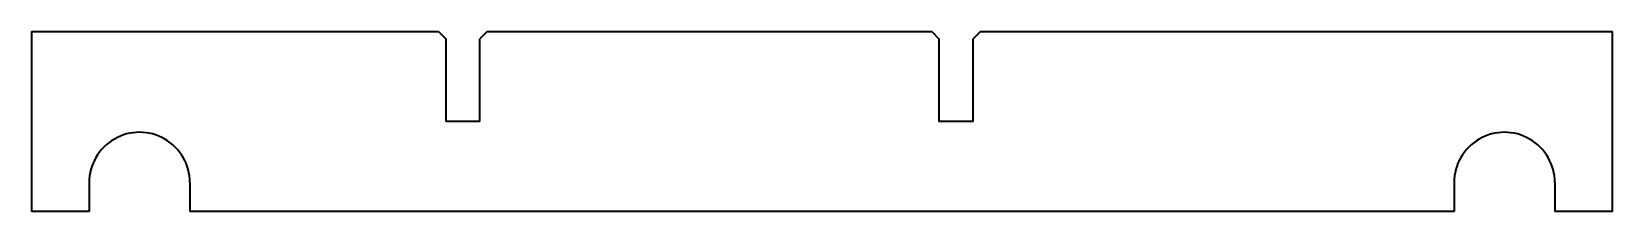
# Model space of a CAD drawing. Extents: x 77 to 517, y 185 to 235.
import ezdxf

# ---------------------------------------------------------------- set-up
doc = ezdxf.new("R2010")
doc.units = 0

msp = doc.modelspace()

# ---------------------------------------------------------------- linework, layer by layer
at = {"color": 7, "lineweight": 35}
for p, q in [((77.365005, 235), (77.365005, 185)), ((77.365005, 235), (190.445007, 235)), ((192.445007, 233), (192.445007, 210)), ((201.945007, 210), (201.945007, 233)), ((203.945007, 235), (327.5, 235)), ((329.5, 233), (329.5, 210)), ((339, 210), (339, 233)), ((341, 235), (516.63501, 235)), ((516.63501, 185), (516.63501, 235)), ((472.63501, 185), (121.365005, 185))]:
    msp.add_line(p, q, dxfattribs=at)
at = {"color": 7, "lineweight": 35, "ltscale": 0.070711}
for p, q in [((190.445007, 235), (192.445007, 233)), ((203.945007, 235), (201.945007, 233)), ((327.5, 235), (329.5, 233)), ((341, 235), (339, 233))]:
    msp.add_line(p, q, dxfattribs=at)
at = {"color": 7, "lineweight": 35, "ltscale": 0.2375}
for p, q in [((201.945007, 210), (192.445007, 210)), ((339, 210), (329.5, 210))]:
    msp.add_line(p, q, dxfattribs=at)
at = {"color": 7, "lineweight": 35, "ltscale": 0.2}
for p, q in [((93.365005, 193), (93.365005, 185)), ((121.365005, 193), (121.365005, 185)), ((472.63501, 193), (472.63501, 185)), ((500.63501, 193), (500.63501, 185))]:
    msp.add_line(p, q, dxfattribs=at)
at = {"color": 7, "lineweight": 35, "ltscale": 0.4}
for p, q in [((93.365005, 185), (77.365005, 185)), ((516.63501, 185), (500.63501, 185))]:
    msp.add_line(p, q, dxfattribs=at)
at = {"color": 7, "lineweight": 35}
for centre in [(107.365005, 193), (486.63501, 193)]:
    msp.add_arc(centre, 14, 0, 180.000005, dxfattribs=at)

doc.saveas('drawing.dxf')
